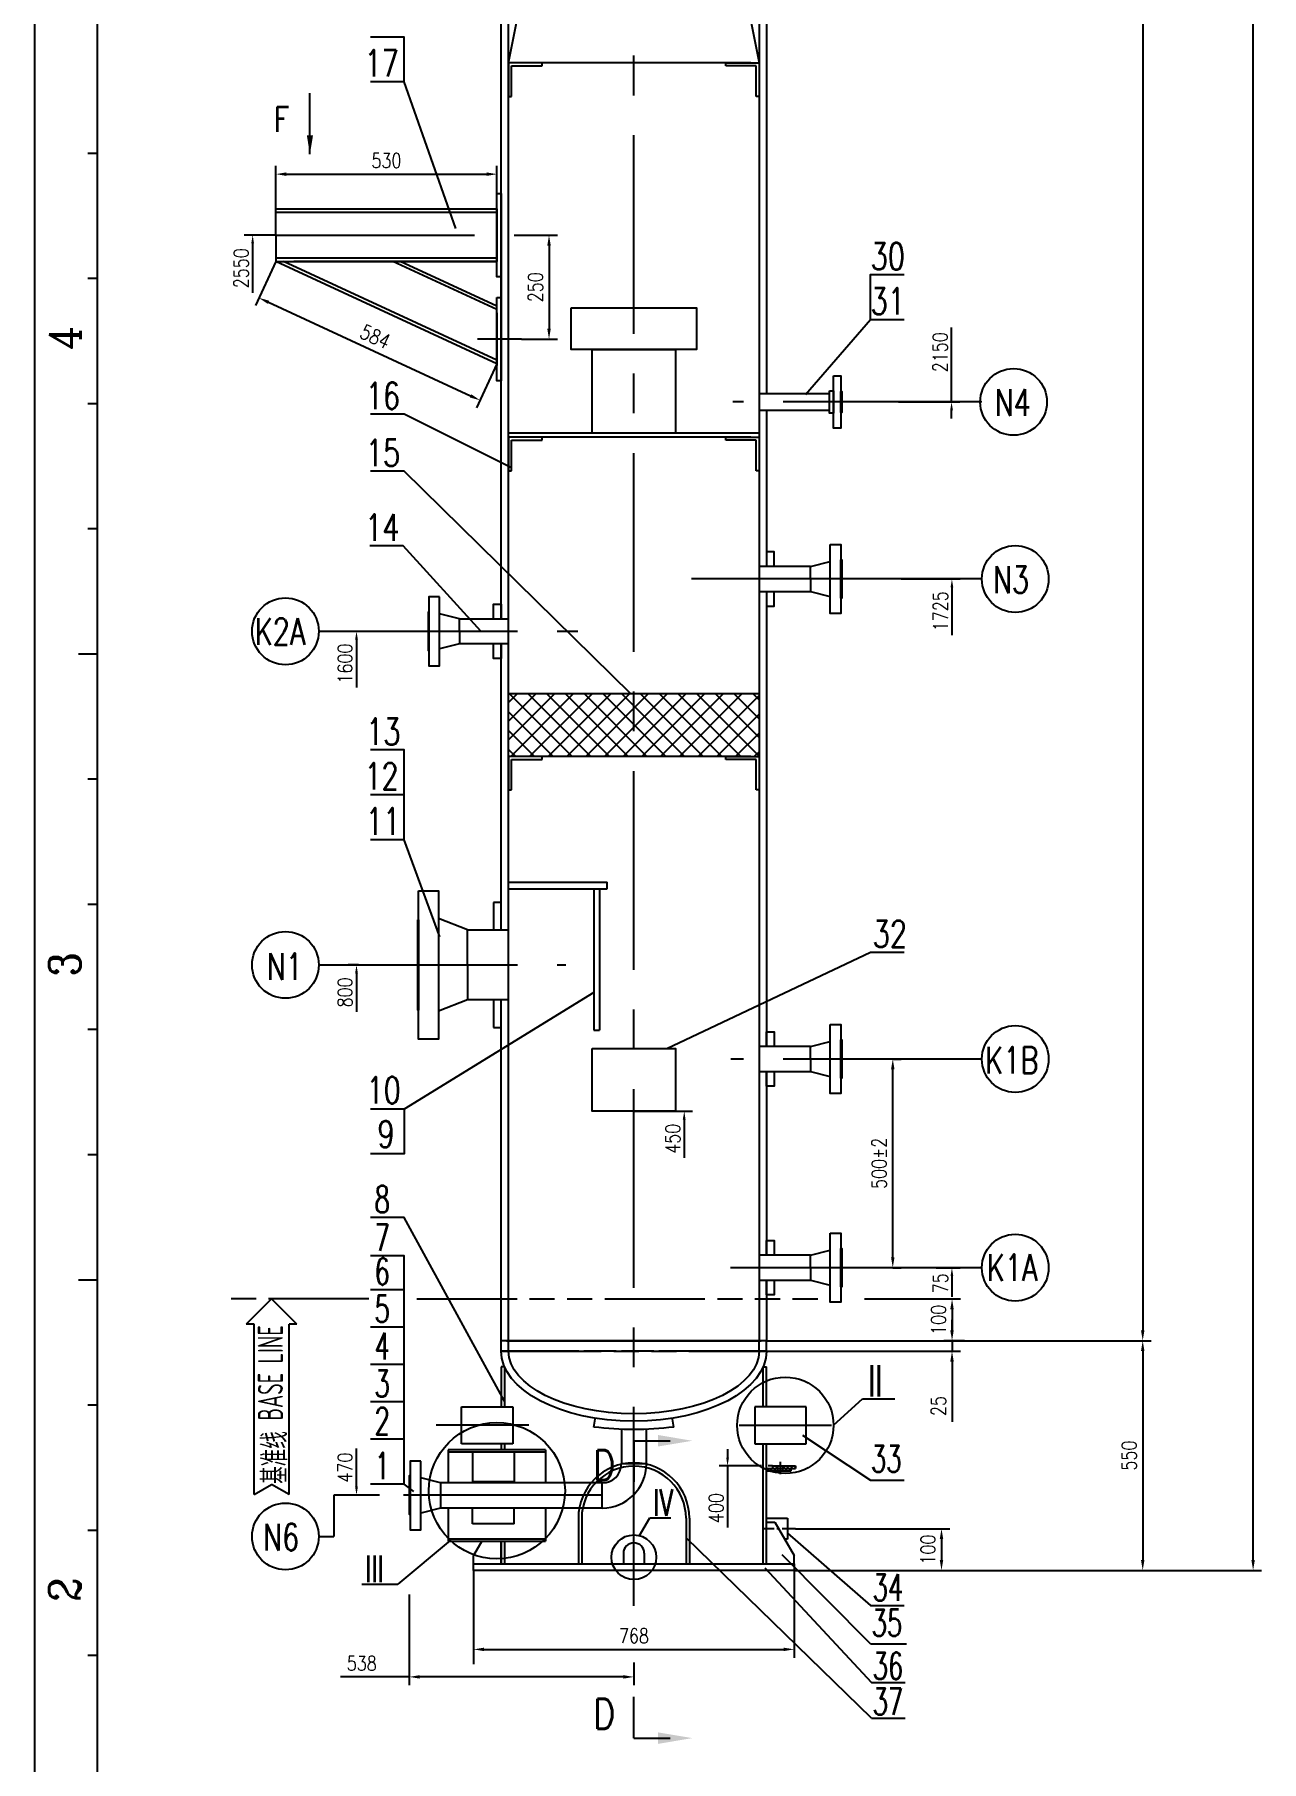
# Model space of a CAD drawing. Header units: millimetres. Extents: x 59416 to 141837, y 76647 to 89475.
# Drawn here: x 132927 to 135867, y 78868 to 83006 of the extents above; entities that cross this region are included whole.
import ezdxf

# ---------------------------------------------------------------- set-up
doc = ezdxf.new("R2010")
doc.units = ezdxf.units.MM
for name, pattern in [('ACAD_ISO09W100', [45, 24, -3, 6, -3, 6, -3]), ('CENTER', [50.8, 31.75, -6.35, 6.35, -6.35]), ('DASHED', [19.05, 12.7, -6.35])]:
    doc.linetypes.add(name, pattern=pattern)
for name, color, linetype in [('1轮廓实线层', 7, 'Continuous'), ('2细线层', 4, 'Continuous'), ('3中心线层', 1, 'CENTER'), ('5剖面线层', 2, 'Continuous'), ('6文字层', 3, 'Continuous'), ('7标注层', 4, 'Continuous'), ('DIM', 4, 'Continuous'), ('图框层', 7, 'Continuous'), ('虚线', 4, 'DASHED')]:
    doc.layers.add(name, color=color, linetype=linetype)
doc.styles.add('111', font='isocp.shx', dxfattribs={"width": 0.6647, "bigfont": 'hzfs.shx'})
doc.styles.add('PC_TEXTSTYLE', font='romans.shx', dxfattribs={"width": 0.75, "bigfont": 'hztxt.shx'})
doc.styles.add('ROMANC', font='romanc', dxfattribs={"width": 0.7, "height": 6})
doc.styles.add('TH_GBDIM', font='romans.shx', dxfattribs={"width": 0.8, "bigfont": 'gbcbig.shx'})
doc.styles.add('VCADHZ', font='vcadtxt3.shx', dxfattribs={"width": 0.75, "bigfont": 'vcadhz.shx'})
doc.dimstyles.new('single', dxfattribs={"dimscale": 15, "dimtxt": 3, "dimasz": 3, "dimexe": 2, "dimexo": 1, "dimgap": 1, "dimtad": 1, "dimdec": 0, "dimdsep": 46, "dimtxsty": 'VCADHZ', "dimcen": 0, "dimclrd": 256, "dimclre": 256, "dimclrt": 3, "dimadec": 0, "dimazin": 2, "dimtfac": 1, "dimtdec": 0, "dimtmove": 0, "dimatfit": 3, "dimfxl": 1, "dimtolj": 1, "dimtzin": 0, "dimlwd": -1, "dimlwe": -1, "dimarcsym": 1})
doc.dimstyles.new('TH_GBDIM', dxfattribs={"dimscale": 10, "dimtxt": 3.5, "dimasz": 2.5, "dimexe": 2, "dimexo": 0, "dimgap": 1.5, "dimtad": 1, "dimdec": 0, "dimzin": 0, "dimdsep": 46, "dimtxsty": 'TH_GBDIM', "dimcen": 2.5, "dimclrd": 130, "dimclre": 130, "dimclrt": 3, "dimadec": 0, "dimazin": 0, "dimtfac": 0.714286, "dimtdec": 0, "dimtmove": 0, "dimatfit": 3, "dimfxl": 1, "dimtzin": 0, "dimlwd": -1, "dimlwe": -1, "dimarcsym": 0})
doc.dimstyles.new('TH_GBDIM1', dxfattribs={"dimscale": 10, "dimtxt": 3.5, "dimasz": 2, "dimexe": 2, "dimexo": 0, "dimgap": 1, "dimtad": 1, "dimjust": 2, "dimdec": 0, "dimzin": 0, "dimdsep": 46, "dimtxsty": 'TH_GBDIM', "dimcen": 2.5, "dimse1": 1, "dimsd1": 1, "dimclrd": 130, "dimclre": 130, "dimclrt": 3, "dimadec": 0, "dimazin": 0, "dimtfac": 0.714286, "dimtdec": 0, "dimtmove": 0, "dimatfit": 3, "dimfxl": 1, "dimtzin": 0, "dimlwd": -1, "dimlwe": -1, "dimarcsym": 0})

# ---------------------------------------------------------------- blocks, each defined once
blk = doc.blocks.new('PC_PAPER_BLOCK')
at = {"layer": '2细线层'}
for p, q in [((816, 584), (-25, 584)), ((200, 574), (200, 577)), ((300, 574), (300, 577)), ((140, 574), (140, 575.5)), ((160, 574), (160, 575.5)), ((180, 574), (180, 575.5)), ((220, 574), (220, 575.5)), ((240, 574), (240, 575.5)), ((260, 574), (260, 575.5)), ((280, 574), (280, 575.5)), ((320, 574), (320, 575.5)), ((340, 574), (340, 575.5)), ((360, 574), (360, 575.5)), ((380, 574), (380, 575.5))]:
    blk.add_line(p, q, dxfattribs=at)
at = {"layer": '图框层'}
blk.add_line((806, 574), (0, 574), dxfattribs=at)
at = {"layer": '2细线层', "style": 'ROMANC', "width": 0.9}
for s, p in [('2', (148.59, 576.67)), ('3', (248.5, 576.67)), ('4', (348.58, 576.67))]:
    blk.add_text(s, height=5, dxfattribs=at).set_placement(p)
blk = doc.blocks.new('*D455')
at = {"color": 130, "transparency": 16777216}
for p, q in [((133979.1, 79325.8), (133979.1, 79116.6)), ((134747.1, 79325.8), (134747.1, 79116.6)), ((134004.1, 79136.6), (134722.1, 79136.6))]:
    blk.add_line(p, q, dxfattribs=at)
for points in [[(134004.1, 79140.7), (134004.1, 79132.4), (133979.1, 79136.6)], [(134722.1, 79140.7), (134722.1, 79132.4), (134747.1, 79136.6)]]:
    blk.add_solid(points, dxfattribs=at)
at = {"layer": 'Defpoints', "color": 0, "transparency": 16777216}
for p in [(133979.1, 79325.8), (134747.1, 79325.8), (134747.1, 79136.6)]:
    blk.add_point(p, dxfattribs=at)
at = {"color": 3, "transparency": 16777216, "insert": (134363.1, 79169.1), "char_height": 35, "attachment_point": 5, "style": 'TH_GBDIM'}
blk.add_mtext('768', dxfattribs=at)
blk = doc.blocks.new('*D499')
at = {"color": 130, "transparency": 16777216}
for p, q in [((134681.1, 87876.3), (135602.4, 87876.3)), ((135582.4, 87851.3), (135582.4, 79901.3)), ((135297.6, 79876.3), (135602.4, 79876.3))]:
    blk.add_line(p, q, dxfattribs=at)
for points in [[(135578.2, 87851.3), (135586.6, 87851.3), (135582.4, 87876.3)], [(135578.2, 79901.3), (135586.6, 79901.3), (135582.4, 79876.3)]]:
    blk.add_solid(points, dxfattribs=at)
at = {"layer": 'Defpoints', "color": 0, "transparency": 16777216}
for p in [(134681.1, 87876.3), (135297.6, 79876.3), (135582.4, 79876.3)]:
    blk.add_point(p, dxfattribs=at)
at = {"color": 3, "transparency": 16777216, "insert": (135540.7, 83876.3), "char_height": 35, "attachment_point": 5, "rotation": 90, "style": 'TH_GBDIM'}
blk.add_mtext('(S/S)8000', dxfattribs=at)
blk = doc.blocks.new('*D456')
at = {"color": 130, "transparency": 16777216}
for p, q in [((134681.1, 79876.3), (135602.4, 79876.3)), ((135582.4, 79851.3), (135582.4, 79350.8)), ((134747.1, 79325.8), (135602.4, 79325.8))]:
    blk.add_line(p, q, dxfattribs=at)
for points in [[(135578.2, 79851.3), (135586.6, 79851.3), (135582.4, 79876.3)], [(135578.2, 79350.8), (135586.6, 79350.8), (135582.4, 79325.8)]]:
    blk.add_solid(points, dxfattribs=at)
at = {"layer": 'Defpoints', "color": 0, "transparency": 16777216}
for p in [(134681.1, 79876.3), (134747.1, 79325.8), (135582.4, 79325.8)]:
    blk.add_point(p, dxfattribs=at)
at = {"color": 3, "transparency": 16777216, "insert": (135549.9, 79601.1), "char_height": 35, "attachment_point": 5, "rotation": 90, "style": 'TH_GBDIM'}
blk.add_mtext('550', dxfattribs=at)
blk = doc.blocks.new('*D457')
at = {"color": 130, "transparency": 16777216}
for p, q in [((133698.5, 79526.3), (133698.5, 79618.3)), ((133753.4, 79506.3), (133678.5, 79506.3))]:
    blk.add_line(p, q, dxfattribs=at)
blk.add_solid([(133695.2, 79526.3), (133701.8, 79526.3), (133698.5, 79506.3)], dxfattribs=at)
at = {"layer": 'Defpoints', "color": 0, "transparency": 16777216}
for p in [(133951.2, 79976.3), (133698.5, 79506.3), (133753.4, 79506.3)]:
    blk.add_point(p, dxfattribs=at)
at = {"color": 3, "transparency": 16777216, "insert": (133671, 79572.3), "char_height": 35, "attachment_point": 5, "rotation": 90, "style": 'TH_GBDIM'}
blk.add_mtext('470', dxfattribs=at)
blk = doc.blocks.new('*D458')
at = {"color": 130, "transparency": 16777216}
for p, q in [((135125.5, 79901.3), (135125.5, 79926.3)), ((135155.5, 79876.3), (135105.5, 79876.3)), ((135125.5, 79876.3), (135125.5, 79851.3)), ((134683.1, 79851.3), (135145.5, 79851.3)), ((135125.5, 79826.3), (135125.5, 79682.1))]:
    blk.add_line(p, q, dxfattribs=at)
for points in [[(135121.3, 79901.3), (135129.6, 79901.3), (135125.5, 79876.3)], [(135121.3, 79826.3), (135129.6, 79826.3), (135125.5, 79851.3)]]:
    blk.add_solid(points, dxfattribs=at)
at = {"layer": 'Defpoints', "color": 0, "transparency": 16777216}
for p in [(135125.5, 79876.3), (135155.5, 79876.3), (134683.1, 79851.3)]:
    blk.add_point(p, dxfattribs=at)
at = {"color": 3, "transparency": 16777216, "insert": (135093, 79719.8), "char_height": 35, "attachment_point": 5, "rotation": 90, "style": 'TH_GBDIM'}
blk.add_mtext('25', dxfattribs=at)
blk = doc.blocks.new('*D460')
at = {"color": 130, "transparency": 16777216}
for p, q in [((135162, 88170.8), (135866.9, 88170.8)), ((135846.9, 79350.8), (135846.9, 88145.8)), ((134747.1, 79325.8), (135866.9, 79325.8))]:
    blk.add_line(p, q, dxfattribs=at)
for points in [[(135842.7, 88145.8), (135851.1, 88145.8), (135846.9, 88170.8)], [(135842.7, 79350.8), (135851.1, 79350.8), (135846.9, 79325.8)]]:
    blk.add_solid(points, dxfattribs=at)
at = {"layer": 'Defpoints', "color": 0, "transparency": 16777216}
for p in [(135162, 88170.8), (135846.9, 88170.8), (134747.1, 79325.8)]:
    blk.add_point(p, dxfattribs=at)
at = {"color": 3, "transparency": 16777216, "insert": (135814.4, 83748.3), "char_height": 35, "attachment_point": 5, "rotation": 90, "style": 'TH_GBDIM'}
blk.add_mtext('8845', dxfattribs=at)
blk = doc.blocks.new('*D500')
at = {"color": 130, "transparency": 16777216}
for p, q in [((133703.2, 80776.8), (133678.5, 80776.8)), ((133698.5, 80756.8), (133698.5, 80664.8))]:
    blk.add_line(p, q, dxfattribs=at)
blk.add_solid([(133695.2, 80756.8), (133701.8, 80756.8), (133698.5, 80776.8)], dxfattribs=at)
at = {"layer": 'Defpoints', "color": 0, "transparency": 16777216}
for p in [(133698.5, 80776.8), (133703.2, 80776.8), (133843.3, 79976.3)]:
    blk.add_point(p, dxfattribs=at)
at = {"color": 3, "transparency": 16777216, "insert": (133671, 80710.8), "char_height": 35, "attachment_point": 5, "rotation": 90, "style": 'TH_GBDIM'}
blk.add_mtext('800', dxfattribs=at)
blk = doc.blocks.new('*D461')
at = {"color": 130, "transparency": 16777216}
for p, q in [((135003.5, 81701.7), (135145.2, 81701.7)), ((135125.2, 81681.7), (135125.2, 81567))]:
    blk.add_line(p, q, dxfattribs=at)
blk.add_solid([(135121.9, 81681.7), (135128.5, 81681.7), (135125.2, 81701.7)], dxfattribs=at)
at = {"layer": 'Defpoints', "color": 0, "transparency": 16777216}
for p in [(135003.5, 81701.7), (135125.2, 81701.7), (134731.6, 79976.3)]:
    blk.add_point(p, dxfattribs=at)
at = {"color": 3, "transparency": 16777216, "insert": (135097.7, 81624.3), "char_height": 35, "attachment_point": 5, "rotation": 90, "style": 'TH_GBDIM'}
blk.add_mtext('1725', dxfattribs=at)
blk = doc.blocks.new('*D462')
at = {"color": 130, "transparency": 16777216}
for p, q in [((135124.3, 82126), (135124.3, 82304.3)), ((134996.9, 82126), (135144.3, 82126)), ((135124.3, 82086), (135124.3, 82106))]:
    blk.add_line(p, q, dxfattribs=at)
blk.add_solid([(135121, 82106), (135127.7, 82106), (135124.3, 82126)], dxfattribs=at)
at = {"layer": 'Defpoints', "color": 0, "transparency": 16777216}
for p in [(134996.9, 82126), (135124.3, 82126), (134915.5, 79976.3)]:
    blk.add_point(p, dxfattribs=at)
at = {"color": 3, "transparency": 16777216, "insert": (135096.8, 82245), "char_height": 35, "attachment_point": 5, "rotation": 90, "style": 'TH_GBDIM'}
blk.add_mtext('2150', dxfattribs=at)
blk = doc.blocks.new('*D463')
at = {"color": 130, "transparency": 16777216}
for p, q in [((135004, 86976.2), (135145.2, 86976.2)), ((135125.2, 86956.2), (135125.2, 86837.5))]:
    blk.add_line(p, q, dxfattribs=at)
blk.add_solid([(135121.9, 86956.2), (135128.5, 86956.2), (135125.2, 86976.2)], dxfattribs=at)
at = {"layer": 'Defpoints', "color": 0, "transparency": 16777216}
for p in [(135004, 86976.2), (135125.2, 86976.2), (134915.5, 79976.3)]:
    blk.add_point(p, dxfattribs=at)
at = {"color": 3, "transparency": 16777216, "insert": (135097.7, 86896.9), "char_height": 35, "attachment_point": 5, "rotation": 90, "style": 'TH_GBDIM'}
blk.add_mtext('7000', dxfattribs=at)
blk = doc.blocks.new('*D464')
at = {"color": 130, "transparency": 16777216}
for p, q in [((133825.1, 79267.9), (133825.1, 79050.6)), ((134363.1, 79105.4), (134363.1, 79050.6)), ((133825.1, 79070.6), (133660.1, 79070.6)), ((134338.1, 79070.6), (133850.1, 79070.6))]:
    blk.add_line(p, q, dxfattribs=at)
for points in [[(133850.1, 79074.8), (133850.1, 79066.5), (133825.1, 79070.6)], [(134338.1, 79074.8), (134338.1, 79066.5), (134363.1, 79070.6)]]:
    blk.add_solid(points, dxfattribs=at)
at = {"layer": 'Defpoints', "color": 0, "transparency": 16777216}
for p in [(133825.1, 79267.9), (134363.1, 79105.4), (134363.1, 79070.6)]:
    blk.add_point(p, dxfattribs=at)
at = {"color": 3, "transparency": 16777216, "insert": (133711.1, 79103.1), "char_height": 35, "attachment_point": 5, "style": 'TH_GBDIM'}
blk.add_mtext('538', dxfattribs=at)
blk = doc.blocks.new('*D502')
at = {"color": 130, "transparency": 16777216}
for p, q in [((135087.3, 80051.3), (135145.2, 80051.3)), ((135125.2, 80031.3), (135125.2, 79981.1))]:
    blk.add_line(p, q, dxfattribs=at)
blk.add_solid([(135121.9, 80031.3), (135128.5, 80031.3), (135125.2, 80051.3)], dxfattribs=at)
at = {"layer": 'Defpoints', "color": 0, "transparency": 16777216}
for p in [(135087.3, 80051.3), (135125.2, 80051.3), (134323.8, 79976.3)]:
    blk.add_point(p, dxfattribs=at)
at = {"color": 3, "transparency": 16777216, "insert": (135097.7, 80013.8), "char_height": 35, "attachment_point": 5, "rotation": 90, "style": 'TH_GBDIM'}
blk.add_mtext('75', dxfattribs=at)
blk = doc.blocks.new('*D503')
at = {"color": 130, "transparency": 16777216}
for p, q in [((134983.5, 80551.3), (135003.5, 80551.3)), ((134983.5, 80076.3), (134983.5, 80526.3)), ((134983.5, 80051.3), (135003.5, 80051.3))]:
    blk.add_line(p, q, dxfattribs=at)
for points in [[(134979.3, 80526.3), (134987.7, 80526.3), (134983.5, 80551.3)], [(134979.3, 80076.3), (134987.7, 80076.3), (134983.5, 80051.3)]]:
    blk.add_solid(points, dxfattribs=at)
at = {"layer": 'Defpoints', "color": 0, "transparency": 16777216}
for p in [(134983.5, 80551.3), (134983.5, 80551.3), (134983.5, 80051.3)]:
    blk.add_point(p, dxfattribs=at)
at = {"color": 3, "transparency": 16777216, "insert": (134951, 80301.3), "char_height": 35, "attachment_point": 5, "rotation": 90, "style": 'TH_GBDIM'}
blk.add_mtext('500±2', dxfattribs=at)
blk = doc.blocks.new('*D504')
at = {"color": 130, "transparency": 16777216}
for p, q in [((133698.5, 81576.3), (133718.5, 81576.3)), ((133698.5, 81556.3), (133698.5, 81441.6))]:
    blk.add_line(p, q, dxfattribs=at)
blk.add_solid([(133695.2, 81556.3), (133701.8, 81556.3), (133698.5, 81576.3)], dxfattribs=at)
at = {"layer": 'Defpoints', "color": 0, "transparency": 16777216}
for p in [(133698.5, 81576.3), (133698.5, 81576.3), (133947.4, 79976.3)]:
    blk.add_point(p, dxfattribs=at)
at = {"color": 3, "transparency": 16777216, "insert": (133671, 81498.9), "char_height": 35, "attachment_point": 5, "rotation": 90, "style": 'TH_GBDIM'}
blk.add_mtext('1600', dxfattribs=at)
blk = doc.blocks.new('*D465')
at = {"color": 130, "transparency": 16777216}
for p, q in [((133698.5, 86076.3), (133718.5, 86076.3)), ((133698.5, 86056.3), (133698.5, 85938.9))]:
    blk.add_line(p, q, dxfattribs=at)
blk.add_solid([(133695.2, 86056.3), (133701.8, 86056.3), (133698.5, 86076.3)], dxfattribs=at)
at = {"layer": 'Defpoints', "color": 0, "transparency": 16777216}
for p in [(133698.5, 86076.3), (133698.5, 86076.3), (134112.9, 79976.3)]:
    blk.add_point(p, dxfattribs=at)
at = {"color": 3, "transparency": 16777216, "insert": (133671, 85997.6), "char_height": 35, "attachment_point": 5, "rotation": 90, "style": 'TH_GBDIM'}
blk.add_mtext('6100', dxfattribs=at)
blk = doc.blocks.new('*D515')
at = {"color": 130, "transparency": 16777216}
for p, q in [((134363.1, 80426.3), (134503.8, 80426.3)), ((134483.8, 80406.3), (134483.8, 80314.3))]:
    blk.add_line(p, q, dxfattribs=at)
blk.add_solid([(134480.4, 80406.3), (134487.1, 80406.3), (134483.8, 80426.3)], dxfattribs=at)
at = {"layer": 'Defpoints', "color": 0, "transparency": 16777216}
for p in [(134363.1, 80426.3), (134483.8, 80426.3), (134157.3, 79976.3)]:
    blk.add_point(p, dxfattribs=at)
at = {"color": 3, "transparency": 16777216, "insert": (134456.3, 80360.3), "char_height": 35, "attachment_point": 5, "rotation": 90, "style": 'TH_GBDIM'}
blk.add_mtext('450', dxfattribs=at)
blk = doc.blocks.new('*D485')
at = {"color": 130, "transparency": 16777216}
for p, q in [((134587.6, 79616.3), (134587.6, 79596.3)), ((134668.9, 79576.3), (134567.6, 79576.3)), ((134587.6, 79576.3), (134587.6, 79429))]:
    blk.add_line(p, q, dxfattribs=at)
blk.add_solid([(134584.3, 79596.3), (134591, 79596.3), (134587.6, 79576.3)], dxfattribs=at)
at = {"layer": 'Defpoints', "color": 0, "transparency": 16777216}
for p in [(134740, 79976.3), (134587.6, 79576.3), (134668.9, 79576.3)]:
    blk.add_point(p, dxfattribs=at)
at = {"color": 3, "transparency": 16777216, "insert": (134560.1, 79475), "char_height": 35, "attachment_point": 5, "rotation": 90, "style": 'TH_GBDIM'}
blk.add_mtext('400', dxfattribs=at)
blk = doc.blocks.new('*D542')
at = {"color": 130, "transparency": 16777216}
for p, q in [((133505.1, 82525.8), (133429.7, 82525.8)), ((133449.7, 82505.8), (133449.7, 82387.2))]:
    blk.add_line(p, q, dxfattribs=at)
blk.add_solid([(133446.3, 82505.8), (133453, 82505.8), (133449.7, 82525.8)], dxfattribs=at)
at = {"layer": 'Defpoints', "color": 0, "transparency": 16777216}
for p in [(133449.7, 82525.8), (133505.1, 82525.8), (133951.2, 79976.3)]:
    blk.add_point(p, dxfattribs=at)
at = {"color": 3, "transparency": 16777216, "insert": (133422.2, 82446.5), "char_height": 35, "attachment_point": 5, "rotation": 90, "style": 'TH_GBDIM'}
blk.add_mtext('2550', dxfattribs=at)
blk = doc.blocks.new('*D543')
at = {"color": 130, "transparency": 16777216}
for p, q in [((134113.9, 82525.8), (134179.8, 82525.8)), ((134159.8, 82500.8), (134159.8, 82301.2)), ((134093.6, 82276.2), (134179.8, 82276.2))]:
    blk.add_line(p, q, dxfattribs=at)
for points in [[(134155.7, 82500.8), (134164, 82500.8), (134159.8, 82525.8)], [(134155.7, 82301.2), (134164, 82301.2), (134159.8, 82276.2)]]:
    blk.add_solid(points, dxfattribs=at)
at = {"layer": 'Defpoints', "color": 0, "transparency": 16777216}
for p in [(134113.9, 82525.8), (134093.6, 82276.2), (134159.8, 82276.2)]:
    blk.add_point(p, dxfattribs=at)
at = {"color": 3, "transparency": 16777216, "insert": (134127.3, 82401), "char_height": 35, "attachment_point": 5, "rotation": 90, "style": 'TH_GBDIM'}
blk.add_mtext('250', dxfattribs=at)
blk = doc.blocks.new('*D544')
at = {"color": 130, "transparency": 16777216}
for p, q in [((133505.1, 82525.8), (133505.1, 82691.9)), ((134035.1, 82525.8), (134035.1, 82691.9)), ((133530.1, 82671.9), (134010.1, 82671.9))]:
    blk.add_line(p, q, dxfattribs=at)
for points in [[(133530.1, 82676.1), (133530.1, 82667.7), (133505.1, 82671.9)], [(134010.1, 82676.1), (134010.1, 82667.7), (134035.1, 82671.9)]]:
    blk.add_solid(points, dxfattribs=at)
at = {"layer": 'Defpoints', "color": 0, "transparency": 16777216}
for p in [(134035.1, 82671.9), (133505.1, 82525.8), (134035.1, 82525.8)]:
    blk.add_point(p, dxfattribs=at)
at = {"color": 3, "transparency": 16777216, "insert": (133770.1, 82704.4), "char_height": 35, "attachment_point": 5, "style": 'TH_GBDIM'}
blk.add_mtext('530', dxfattribs=at)
blk = doc.blocks.new('*D545')
at = {"color": 130, "transparency": 16777216}
for p, q in [((133505.1, 82462.8), (133456.2, 82357.2)), ((133487.3, 82364.9), (133971.9, 82140.5)), ((134035.1, 82217.5), (133986.2, 82111.9))]:
    blk.add_line(p, q, dxfattribs=at)
for points in [[(133489.1, 82368.7), (133485.6, 82361.1), (133464.6, 82375.4)], [(133973.7, 82144.3), (133970.2, 82136.7), (133994.6, 82130)]]:
    blk.add_solid(points, dxfattribs=at)
at = {"layer": 'Defpoints', "color": 0, "transparency": 16777216}
for p in [(133505.1, 82462.8), (134035.1, 82217.5), (133994.6, 82130)]:
    blk.add_point(p, dxfattribs=at)
at = {"color": 3, "transparency": 16777216, "insert": (133743.3, 82282.2), "char_height": 35, "attachment_point": 5, "rotation": 335.1576, "style": 'TH_GBDIM'}
blk.add_mtext('584', dxfattribs=at)
blk = doc.blocks.new('*D549')
at = {"color": 130, "transparency": 16777216}
for p, q in [((134750.3, 79425.8), (135120.3, 79425.8)), ((135100.3, 79400.8), (135100.3, 79350.8)), ((134750.3, 79325.8), (135120.3, 79325.8))]:
    blk.add_line(p, q, dxfattribs=at)
for points in [[(135096.1, 79400.8), (135104.4, 79400.8), (135100.3, 79425.8)], [(135096.1, 79350.8), (135104.4, 79350.8), (135100.3, 79325.8)]]:
    blk.add_solid(points, dxfattribs=at)
at = {"layer": 'Defpoints', "color": 0, "transparency": 16777216}
for p in [(134750.3, 79425.8), (134750.3, 79325.8), (135100.3, 79325.8)]:
    blk.add_point(p, dxfattribs=at)
at = {"color": 3, "transparency": 16777216, "insert": (135067.8, 79375.8), "char_height": 35, "attachment_point": 5, "rotation": 90, "style": 'TH_GBDIM'}
blk.add_mtext('100', dxfattribs=at)
blk = doc.blocks.new('*D498')
at = {"color": 130, "transparency": 16777216}
for p, q in [((134915.5, 79976.3), (135145.5, 79976.3)), ((135125.5, 79951.3), (135125.5, 79901.3)), ((134731.6, 79876.3), (135145.5, 79876.3))]:
    blk.add_line(p, q, dxfattribs=at)
for points in [[(135121.3, 79951.3), (135129.6, 79951.3), (135125.5, 79976.3)], [(135121.3, 79901.3), (135129.6, 79901.3), (135125.5, 79876.3)]]:
    blk.add_solid(points, dxfattribs=at)
at = {"layer": 'Defpoints', "color": 0, "transparency": 16777216}
for p in [(134915.5, 79976.3), (134731.6, 79876.3), (135125.5, 79876.3)]:
    blk.add_point(p, dxfattribs=at)
at = {"color": 3, "transparency": 16777216, "insert": (135093, 79926.3), "char_height": 35, "attachment_point": 5, "rotation": 90, "style": 'TH_GBDIM'}
blk.add_mtext('100', dxfattribs=at)

msp = doc.modelspace()

# ---------------------------------------------------------------- hatches: boundary and pattern name
h = msp.add_hatch()
h.set_pattern_fill('ANSI37', color=3, scale=10)
h.set_pattern_definition([(45, (74400.314, 68979.427), (-22.45064, 22.45064), []), (135, (74400.314, 68979.427), (-22.45064, -22.45064), [])])
h.paths.add_polyline_path([(134663.1, 81426.3), (134363.1, 81426.3), (134363.1, 81276.3), (134663.1, 81276.3)])
h.paths.add_polyline_path([(134363.1, 81426.3), (134063.1, 81426.3), (134063.1, 81276.3), (134363.1, 81276.3)])
at = {"layer": '5剖面线层'}
h = msp.add_hatch(dxfattribs=at)
h.set_pattern_fill('ANSI31', color=256, scale=2, style=0)
h.set_pattern_definition([(135, (151367.213, 65064.9017), (4.490128, 4.490128), [])])
h.paths.add_polyline_path([(134740.1, 79570.3), (134740.1, 79564.3), (134720.1, 79564.3), (134720.1, 79570.3)])
h.paths.add_polyline_path([(134681.1, 79564.3), (134681.1, 79570.3), (134708.1, 79570.3), (134708.1, 79564.3)])
h = msp.add_hatch(dxfattribs=at)
h.set_pattern_fill('ANSI31', color=256, scale=2, angle=90, style=0)
h.set_pattern_definition([(45, (151367.213, 65064.9017), (4.490128, -4.490128), [])])
h.paths.add_polyline_path([(134720.1, 79576.3), (134720.1, 79570.3), (134750.2, 79570.3), (134750.2, 79576.3)])
h.paths.add_polyline_path([(134708.1, 79570.3), (134708.1, 79576.3), (134695.1, 79576.3), (134695.1, 79570.3)])

# ---------------------------------------------------------------- linework, layer by layer
for p, q in [((134063.1, 85970.3), (134663.1, 82938.3)), ((134063.1, 82938.3), (134663.1, 85970.3)), ((134143.1, 82938.3), (134063.1, 82938.3)), ((134063.1, 82938.3), (134063.1, 82858.3)), ((134643.5, 82938.3), (134082.7, 82938.3)), ((134643.5, 82938.3), (134082.7, 82938.3)), ((134143.1, 82931.3), (134143.1, 82938.3)), ((134583.1, 82938.3), (134663.1, 82938.3)), ((134583.1, 82931.3), (134583.1, 82938.3)), ((134663.1, 82938.3), (134663.1, 82858.3)), ((134070.1, 82858.3), (134070.1, 82931.3)), ((134070.1, 82931.3), (134143.1, 82931.3)), ((134656.1, 82931.3), (134583.1, 82931.3)), ((134656.1, 82858.3), (134656.1, 82931.3)), ((134063.1, 82858.3), (134070.1, 82858.3)), ((134663.1, 82858.3), (134656.1, 82858.3)), ((133505.1, 82525.8), (133505.1, 82588.8)), ((133505.1, 82588.8), (134035.1, 82588.8)), ((133505.1, 82580.4), (134035.1, 82580.4)), ((134035.1, 82588.8), (134035.1, 82462.8)), ((133505.1, 82525.8), (133505.1, 82462.8)), ((134045.1, 82525.8), (134045.1, 82275.8)), ((133505.1, 82471.2), (134035.1, 82471.2)), ((133505.1, 82462.8), (134035.1, 82462.8)), ((134035.1, 82217.5), (133505.1, 82462.8)), ((134035.1, 82225.9), (133523.3, 82462.8)), ((134035.1, 82462.8), (133548.5, 82462.8)), ((134035.1, 82347.2), (133785.3, 82462.8)), ((134035.1, 82355.6), (133803.4, 82462.8)), ((134035.1, 82339.2), (134035.1, 82213.2)), ((134861.1, 82151.4), (134859.1, 82151.4)), ((134832.1, 82145.5), (134663.1, 82145.5)), ((134663.1, 82106.5), (134832.1, 82106.5)), ((134663.1, 82051.3), (134063.1, 82051.3)), ((134143.1, 82041.3), (134063.1, 82041.3)), ((134063.1, 82041.3), (134063.1, 81961.3)), ((134070.1, 81961.3), (134070.1, 82034.3)), ((134070.1, 82034.3), (134143.1, 82034.3)), ((134643.5, 82041.3), (134082.7, 82041.3)), ((134143.1, 82034.3), (134143.1, 82041.3)), ((134583.1, 82041.3), (134663.1, 82041.3)), ((134583.1, 82034.3), (134583.1, 82041.3)), ((134656.1, 82034.3), (134583.1, 82034.3)), ((134656.1, 81961.3), (134656.1, 82034.3)), ((134663.1, 82041.3), (134663.1, 81961.3)), ((134063.1, 81961.3), (134070.1, 81961.3)), ((134663.1, 81961.3), (134656.1, 81961.3)), ((134786.1, 81731.7), (134833.7, 81743.7)), ((134786.1, 81731.7), (134663.1, 81731.7)), ((134786.1, 81701.7), (134786.1, 81731.7)), ((134786.1, 81701.7), (134786.1, 81671.7)), ((134663.1, 81671.7), (134786.1, 81671.7)), ((134786.1, 81671.7), (134833.7, 81659.7)), ((133945.1, 81606.3), (133897.5, 81618.3)), ((133945.1, 81576.3), (133945.1, 81606.3)), ((133945.1, 81606.3), (134063.1, 81606.3)), ((133945.1, 81576.3), (133945.1, 81546.3)), ((133945.1, 81546.3), (133897.5, 81534.3)), ((134063.1, 81546.3), (133945.1, 81546.3)), ((134663.1, 81426.3), (134063.1, 81426.3)), ((134143.1, 81276.3), (134063.1, 81276.3)), ((134063.1, 81276.3), (134063.1, 81196.3)), ((134070.1, 81196.3), (134070.1, 81269.3)), ((134070.1, 81269.3), (134143.1, 81269.3)), ((134643.5, 81276.3), (134082.7, 81276.3)), ((134143.1, 81269.3), (134143.1, 81276.3)), ((134583.1, 81276.3), (134663.1, 81276.3)), ((134583.1, 81269.3), (134583.1, 81276.3)), ((134656.1, 81269.3), (134583.1, 81269.3)), ((134656.1, 81196.3), (134656.1, 81269.3)), ((134663.1, 81276.3), (134663.1, 81196.3)), ((134063.1, 81196.3), (134070.1, 81196.3)), ((134663.1, 81196.3), (134656.1, 81196.3)), ((134063.1, 80975.1), (134299.4, 80975.1)), ((134063.1, 80958.8), (134299.4, 80958.8)), ((134266.8, 80958.8), (134266.8, 80620.5)), ((134280.8, 80958.8), (134280.8, 80620.5)), ((134299.4, 80958.8), (134299.4, 80975.1)), ((134045.1, 80926.8), (134027.1, 80926.8)), ((134027.1, 80926.8), (134027.1, 80860.8)), ((133964.1, 80860.8), (133894.8, 80887.8)), ((133964.1, 80776.8), (133964.1, 80860.8)), ((133964.1, 80860.8), (134063.1, 80860.8)), ((133964.1, 80776.8), (133964.1, 80692.8)), ((133964.1, 80692.8), (133894.8, 80665.8)), ((134063.1, 80692.8), (133964.1, 80692.8)), ((134027.1, 80692.8), (134027.1, 80626.8)), ((134027.1, 80626.8), (134045.1, 80626.8)), ((134266.8, 80620.5), (134280.8, 80620.5)), ((134786.1, 80581.3), (134663.1, 80581.3)), ((134786.1, 80581.3), (134833.7, 80593.3)), ((134786.1, 80551.3), (134786.1, 80581.3)), ((134786.1, 80551.3), (134786.1, 80521.3)), ((134663.1, 80521.3), (134786.1, 80521.3)), ((134786.1, 80521.3), (134833.7, 80509.3)), ((134786.1, 80081.3), (134663.1, 80081.3)), ((134786.1, 80081.3), (134833.7, 80093.3)), ((134786.1, 80051.3), (134786.1, 80081.3)), ((134786.1, 80051.3), (134786.1, 80021.3)), ((134663.1, 80021.3), (134786.1, 80021.3)), ((134786.1, 80021.3), (134833.7, 80009.3)), ((134063.1, 79876.3), (134045.1, 79876.3)), ((134045.1, 79851.3), (134045.1, 79876.3)), ((134058.1, 79876.3), (134668.1, 79876.3)), ((134668.1, 79876.3), (134058.1, 79876.3)), ((134063.1, 79851.3), (134063.1, 79876.3)), ((134663.1, 79851.3), (134663.1, 79876.3)), ((134681.1, 79851.3), (134681.1, 79876.3)), ((134063.1, 79851.3), (134055.1, 79851.3)), ((134045.1, 79813.5), (134045.1, 79718)), ((134053.1, 79813.5), (134045.1, 79813.5)), ((134053.1, 79813.5), (134053.1, 79718)), ((134673.1, 79718), (134673.1, 79813.5)), ((134673.1, 79813.5), (134681.1, 79813.5)), ((134681.1, 79718), (134681.1, 79813.5)), ((133950.1, 79629), (133950.1, 79718)), ((133950.1, 79718), (134073.1, 79718)), ((134073.1, 79718), (134073.1, 79629)), ((134776.1, 79718), (134653.1, 79718)), ((134653.1, 79718), (134653.1, 79629)), ((134776.1, 79629), (134776.1, 79718)), ((134267.5, 79669.4), (134270.6, 79688.5)), ((134458.6, 79669.4), (134455.5, 79688.5)), ((134073.1, 79629), (133950.1, 79629)), ((134045.1, 79629), (134045.1, 79614.8)), ((134053.1, 79629), (134053.1, 79614.8)), ((134333.1, 79663.8), (134333.1, 79581.3)), ((134363.1, 79636.6), (134363.1, 79537.9)), ((134393.1, 79588.7), (134393.1, 79663.8)), ((134653.1, 79629), (134776.1, 79629)), ((134673.1, 79341.8), (134673.1, 79629)), ((134681.1, 79341.8), (134681.1, 79629)), ((133968.1, 79614.8), (133918.1, 79614.8)), ((133918.1, 79614.8), (133918.1, 79535.3)), ((134393.1, 79581.3), (134393.1, 79588.7)), ((133900.1, 79535.3), (133852.5, 79547.3)), ((134393.1, 79581.3), (134333.1, 79581.3)), ((134695.1, 79576.3), (134695.1, 79570.3)), ((134740.1, 79564.3), (134740.1, 79570.3)), ((134750.2, 79576.3), (134750.2, 79570.3)), ((133644.5, 79506.3), (133644.5, 79407.3)), ((134287.1, 79535.3), (133900.1, 79535.3)), ((133900.1, 79535.3), (133900.1, 79475.3)), ((134287.1, 79475.3), (134287.1, 79535.3)), ((133900.1, 79475.3), (133852.5, 79463.3)), ((134287.1, 79475.3), (133900.1, 79475.3)), ((133918.1, 79475.3), (133918.1, 79395.8)), ((134230.1, 79450.8), (134230.1, 79341.8)), ((134238.1, 79450.8), (134238.1, 79341.8)), ((134488.1, 79450.8), (134488.1, 79341.8)), ((134496.1, 79450.8), (134496.1, 79341.8)), ((134681.1, 79450.8), (134731.1, 79450.8)), ((134681.1, 79441.8), (134701.1, 79441.8)), ((134701.1, 79441.8), (134747.1, 79361.8)), ((134731.1, 79450.8), (134731.1, 79400.8)), ((133608.2, 79407.3), (133644.5, 79407.3)), ((133998.6, 79395.8), (133979.1, 79361.8)), ((134045.1, 79395.8), (134045.1, 79341.8)), ((134045.1, 79341.8), (134045.1, 79395.8)), ((134053.1, 79395.8), (134053.1, 79341.8)), ((134731.1, 79400.8), (134724.7, 79400.8)), ((133979.1, 79341.8), (133979.1, 79361.8)), ((134045.1, 79341.8), (134681.1, 79341.8)), ((134338.1, 79366.8), (134338.1, 79341.8)), ((134388.1, 79366.8), (134388.1, 79341.8)), ((134747.1, 79341.8), (134747.1, 79361.8)), ((134363.1, 78923.9), (134363.1, 79022.5))]:
    msp.add_line(p, q)
at = {"color": 1, "linetype": 'CENTER'}
msp.add_line((134750.3, 79425.8), (134673.1, 79425.8), dxfattribs=at)
for points in [[(134063.1, 87876.3), (134663.1, 87876.3), (134663.1, 79876.3), (134063.1, 79876.3)], [(134035.1, 82625.8), (134045.1, 82625.8), (134045.1, 82425.8), (134035.1, 82425.8)], [(134035.1, 82376.2), (134045.1, 82376.2), (134045.1, 82176.2), (134035.1, 82176.2)], [(134213.1, 82351.3), (134513.1, 82351.3), (134513.1, 82251.3), (134213.1, 82251.3)], [(134263.1, 82251.3), (134463.1, 82251.3), (134463.1, 82051.3), (134263.1, 82051.3)], [(134832.1, 82153), (134841.6, 82153), (134841.6, 82099), (134832.1, 82099)], [(134841.6, 82188.5), (134859.1, 82188.5), (134859.1, 82063.5), (134841.6, 82063.5)], [(134859.1, 82151.4), (134861.1, 82151.4), (134861.1, 82100.6), (134859.1, 82100.6)], [(134833.7, 81784.2), (134859.1, 81784.2), (134859.1, 81619.2), (134833.7, 81619.2)], [(134859.1, 81747.7), (134861.1, 81747.7), (134861.1, 81655.7), (134859.1, 81655.7)], [(133897.5, 81658.8), (133872.1, 81658.8), (133872.1, 81493.8), (133897.5, 81493.8)], [(133872.1, 81622.3), (133870.1, 81622.3), (133870.1, 81530.3), (133872.1, 81530.3)], [(133847.1, 80954.3), (133894.8, 80954.3), (133894.8, 80599.3), (133847.1, 80599.3)], [(133845.1, 80884.8), (133847.1, 80884.8), (133847.1, 80668.8), (133845.1, 80668.8)], [(134833.7, 80633.8), (134859.1, 80633.8), (134859.1, 80468.8), (134833.7, 80468.8)], [(134859.1, 80597.3), (134861.1, 80597.3), (134861.1, 80505.3), (134859.1, 80505.3)], [(134263.1, 80576.3), (134463.1, 80576.3), (134463.1, 80426.3), (134263.1, 80426.3)], [(134833.7, 80133.8), (134859.1, 80133.8), (134859.1, 79968.8), (134833.7, 79968.8)], [(134859.1, 80097.3), (134861.1, 80097.3), (134861.1, 80005.3), (134859.1, 80005.3)], [(133852.5, 79587.8), (133827.1, 79587.8), (133827.1, 79422.8), (133852.5, 79422.8)], [(133827.1, 79460.3), (133827.1, 79552.3), (133825.1, 79552.3), (133825.1, 79460.3)], [(133979.1, 79341.8), (134747.1, 79341.8), (134747.1, 79325.8), (133979.1, 79325.8)]]:
    msp.add_lwpolyline(points, close=True)
for points in [[(134681.1, 86956.7), (134681.1, 82145.5)], [(134045.1, 81606.3), (134045.1, 86046.3)], [(134681.1, 82106.5), (134681.1, 81731.7)], [(134699.1, 81731.7), (134699.1, 81766.7), (134681.1, 81766.7), (134681.1, 81731.7)], [(134681.1, 81671.7), (134681.1, 80581.3)], [(134681.1, 81671.7), (134681.1, 81636.7), (134699.1, 81636.7), (134699.1, 81671.7)], [(134027.1, 81606.3), (134027.1, 81641.3), (134045.1, 81641.3), (134045.1, 81606.3)], [(134045.1, 81546.3), (134045.1, 81511.3), (134027.1, 81511.3), (134027.1, 81546.3)], [(134045.1, 80860.8), (134045.1, 81546.3)], [(134681.1, 80021.3), (134681.1, 79876.3), (134045.1, 79876.3), (134045.1, 80692.8)], [(134681.1, 80581.3), (134681.1, 80616.3), (134699.1, 80616.3), (134699.1, 80581.3)], [(134699.1, 80521.3), (134699.1, 80486.3), (134681.1, 80486.3), (134681.1, 80521.3)], [(134681.1, 80521.3), (134681.1, 80081.3)], [(134681.1, 80081.3), (134681.1, 80116.3), (134699.1, 80116.3), (134699.1, 80081.3)], [(134699.1, 80021.3), (134699.1, 79986.3), (134681.1, 79986.3), (134681.1, 80021.3)]]:
    msp.add_lwpolyline(points)
for centre, radius, start, end in [((134363.1, 79450.8), 133, 90, 180), ((134363.1, 79450.8), 133, 0, 90), ((134363.1, 79450.8), 125, 90, 180), ((134287.1, 79581.3), 46, 270, 0), ((134287.1, 79581.3), 106, 270, 0), ((134363.1, 79450.8), 125, 0, 90), ((134363.1, 79366.8), 25, 360, 180)]:
    msp.add_arc(centre, radius, start, end)
at = {"extrusion": (0, 0, -1)}
for centre, major_axis, ratio, start_param, end_param in [((134363.1, 79851.3), (-318, 0), 0.528302, 3.141593, 6.283185), ((134363.1, 79851.3), (-300, 0), 0.5, 3.141593, 6.283185), ((134363, 79851.2), (-376, 0), 0.5, 4.455447, 4.969331)]:
    msp.add_ellipse(centre, major_axis=major_axis, ratio=ratio, start_param=start_param, end_param=end_param, dxfattribs=at)
at = {"layer": '1轮廓实线层'}
for p, q in [((134151.1, 79608.8), (133918.1, 79608.8)), ((134151.1, 79614.8), (133968.1, 79614.8)), ((133976.1, 79608.8), (133976.1, 79538.3)), ((134076.1, 79608.8), (134076.1, 79538.3)), ((134101.1, 79614.8), (134099.1, 79614.8)), ((134151.1, 79614.8), (134151.1, 79535.3)), ((134681.1, 79570.3), (134750.2, 79570.3)), ((134681.1, 79564.3), (134740.1, 79564.3)), ((134695.1, 79576.3), (134750.2, 79576.3)), ((134708.1, 79564.3), (134708.1, 79576.3)), ((134720.1, 79564.3), (134720.1, 79576.3)), ((134076.1, 79538.3), (133976.1, 79538.3)), ((133976.1, 79437.4), (133976.1, 79475.3)), ((134076.1, 79437.4), (134076.1, 79475.3)), ((134151.1, 79475.3), (134151.1, 79395.8)), ((134076.1, 79437.4), (133976.1, 79437.4)), ((133918.1, 79401.8), (134151.1, 79401.8)), ((133918.1, 79395.8), (134151.1, 79395.8))]:
    msp.add_line(p, q, dxfattribs=at)
at = {"layer": '2细线层'}
for p, q in [((134841.5, 79673.5), (134911.2, 79736.7)), ((134911.2, 79736.7), (134988.3, 79736.7)), ((134695.1, 79576.3), (134684.9, 79576.3)), ((133923.2, 79397.7), (133797.8, 79292.5)), ((134731.1, 79415), (134930, 79241.4)), ((134930, 79149.7), (134718.6, 79363.1)), ((133711.5, 79292.5), (133797.8, 79292.5)), ((134930, 79241.4), (135010.7, 79241.4)), ((133979.1, 79200.8), (133979.1, 79100.8)), ((134930, 79149.7), (135016.3, 79149.7))]:
    msp.add_line(p, q, dxfattribs=at)
msp.add_lwpolyline([(134932.7, 78971.5), (135013.4, 78971.5)], dxfattribs=at)
for centre, radius in [((134726, 79673.5), 115.5), ((134034.9, 79516.8), 163.2)]:
    msp.add_circle(centre, radius, dxfattribs=at)
at = {"layer": '3中心线层', "linetype": 'CENTER', "ltscale": 15}
for p, q in [((134363.1, 79241.2), (134363.1, 88414.5)), ((133505.1, 82525.8), (134113.9, 82525.8)), ((134093.6, 82276.2), (133988.6, 82276.2)), ((135197, 82126), (134600.2, 82126)), ((133608.2, 81576.3), (134229.1, 81576.3)), ((133608.2, 80776.8), (134200.1, 80776.8)), ((135197, 80551.3), (134595.2, 80551.3)), ((134111.1, 79673.5), (133889.4, 79673.5)), ((134045.1, 79673.5), (133950.1, 79673.5)), ((134615.1, 79673.5), (134836.9, 79673.5)), ((134681.1, 79673.5), (134776.1, 79673.5)), ((134287.1, 79506.3), (133644.5, 79506.3))]:
    msp.add_line(p, q, dxfattribs=at)
at = {"layer": '3中心线层', "ltscale": 40}
for p, q in [((135197, 81701.7), (134501.1, 81701.7)), ((135197, 80051.3), (134594.9, 80051.3))]:
    msp.add_line(p, q, dxfattribs=at)
at = {"layer": '3中心线层', "color": 1, "ltscale": 20}
msp.add_line((134714.1, 79556.1), (134714.1, 79585.7), dxfattribs=at)
at = {"layer": '7标注层', "linetype": 'Continuous'}
for p, q in [((133495.1, 79976.3), (133434.3, 79915.6)), ((133555.8, 79915.6), (133495.1, 79976.3)), ((133453, 79915.6), (133434.3, 79915.6)), ((133453, 79507.4), (133453, 79915.6)), ((133537.1, 79507.4), (133537.1, 79915.6)), ((133555.8, 79915.6), (133537.1, 79915.6)), ((133453, 79507.4), (133495.1, 79531.7)), ((133537.1, 79507.4), (133495.1, 79531.7))]:
    msp.add_line(p, q, dxfattribs=at)
at = {"layer": '7标注层'}
for p, q in [((134376.8, 79409.1), (134401.4, 79451.6)), ((134401.4, 79451.6), (134451.4, 79451.6)), ((134932.7, 78971.5), (134488.1, 79403.5))]:
    msp.add_line(p, q, dxfattribs=at)
for points in [[(133812.4, 82893), (133812.4, 83000.5), (133731.7, 83000.5)], [(133936.7, 82541.4), (133812.4, 82893), (133731.7, 82893)], [(134930, 82323.8), (134930, 82431.3), (135010.7, 82431.3)], [(134774.4, 82143.6), (134930, 82323.8), (135010.7, 82323.8)], [(134070.1, 81967.9), (133812.4, 82096.9), (133731.7, 82096.9)], [(134355.9, 81426.3), (133812.4, 81960.4), (133731.7, 81960.4)], [(133996.7, 81576.3), (133810.7, 81781.2), (133730.1, 81781.2)], [(133812.4, 81184.5), (133812.4, 81292.1), (133731.7, 81292.1)], [(133812.4, 81077), (133812.4, 81184.5), (133731.7, 81184.5)], [(133898.1, 80844.4), (133812.4, 81077), (133731.7, 81077)], [(134442, 80576.3), (134930, 80807.8), (135010.7, 80807.8)], [(134266.8, 80710.8), (133812.4, 80431.3), (133731.7, 80431.3)], [(133812.4, 80431.3), (133812.4, 80323.8), (133731.7, 80323.8)], [(134053.1, 79731.4), (133812.4, 80171.6), (133731.7, 80171.6)], [(133812.4, 79972.4), (133812.4, 80079.9), (133731.7, 80079.9)], [(133812.4, 79890.9), (133812.4, 79998.4), (133731.7, 79998.4)], [(133812.4, 79801.3), (133812.4, 79908.8), (133731.7, 79908.8)], [(133812.4, 79711.7), (133812.4, 79819.2), (133731.7, 79819.2)], [(133812.4, 79622.1), (133812.4, 79729.6), (133731.7, 79729.6)], [(133812.4, 79532.5), (133812.4, 79640), (133731.7, 79640)], [(134767, 79649.9), (134930, 79542.4), (135010.7, 79542.4)], [(133836, 79514.7), (133812.4, 79532.5), (133731.7, 79532.5)], [(134677, 79332.3), (134932.7, 79056.9), (135013.4, 79056.9)]]:
    msp.add_lwpolyline(points, dxfattribs=at)
for centre, radius in [((135273, 82126), 80), ((135277, 81701.7), 80), ((133528.2, 81576.3), 80), ((133528.2, 80776.8), 80), ((135277, 80551.3), 80), ((135277, 80051.3), 80), ((133528.2, 79407.3), 80), ((134363.1, 79357.4), 53.5)]:
    msp.add_circle(centre, radius, dxfattribs=at)
at = {"layer": 'DIM'}
for p, q in [((134363.1, 79636.6), (134450, 79636.5)), ((134363.1, 78923.9), (134450, 78923.9))]:
    msp.add_line(p, q, dxfattribs=at)
for points in [[(134420.9, 79650.3), (134420.9, 79622.8), (134503.2, 79636.5)], [(134420.9, 78910.1), (134420.9, 78937.6), (134503.2, 78923.9)]]:
    msp.add_solid(points, dxfattribs=at)
at = {"layer": '虚线', "linetype": 'ACAD_ISO09W100', "ltscale": 10}
for p, q in [((133728, 79976.3), (133384.7, 79976.3)), ((133843.3, 79976.3), (134804.3, 79976.3)), ((134681.1, 79851.3), (134045.1, 79851.3)), ((134045.1, 79851.3), (134683.1, 79851.3)), ((134663.1, 79851.3), (134063.1, 79851.3))]:
    msp.add_line(p, q, dxfattribs=at)

# ---------------------------------------------------------------- block references
at = {"layer": '图框层', "xscale": 15, "yscale": 15, "zscale": 15, "rotation": 90}
msp.add_blockref('PC_PAPER_BLOCK', (141687.1, 77021.7), dxfattribs=at)

# ---------------------------------------------------------------- texts
at = {"layer": '6文字层', "style": 'PC_TEXTSTYLE'}
for s, height, width, p in [('17', 64, 0.75, (133717.1, 82905.7)), ('30', 64, 0.75, (134930.5, 82443.1)), ('16', 64, 0.75, (133720.7, 82108.8)), ('N4', 64, 0.75, (135228, 82092.4)), ('15', 64, 0.75, (133720.7, 81972.2)), ('14', 64, 0.75, (133719.1, 81793.1)), ('N3', 64, 0.75, (135223.7, 81668.1)), ('K2A', 64, 0.75, (133454.5, 81543.8)), ('13', 64, 0.75, (133721.7, 81303.9)), ('12', 64, 0.75, (133717.1, 81197.2)), ('11', 64, 0.75, (133720.7, 81088.9)), ('32', 64, 0.75, (134935.3, 80819.2)), ('N1', 64, 0.75, (133483.2, 80741.4)), ('K1B', 64, 0.75, (135204.9, 80516.7)), ('10', 64, 0.75, (133722.3, 80444.7)), ('9', 64, 0.75, (133748.7, 80339.6)), ('8', 64, 0.667, (133741.8, 80183.4)), ('7', 64, 0.667, (133741.8, 80091.8)), ('K1A', 64, 0.75, (135208.7, 80019.4)), ('6', 64, 0.667, (133741.8, 80010.3)), ('5', 64, 0.667, (133741.8, 79920.7)), ('4', 64, 0.667, (133741.8, 79831.1)), ('3', 64, 0.667, (133741.8, 79741.5)), ('II', 75, 0.667, (134924.6, 79742.7)), ('2', 64, 0.667, (133741.8, 79651.9)), ('33', 64, 0.667, (134931.3, 79561.2)), ('1', 64, 0.667, (133741.8, 79544.3)), ('IV', 64, 0.667, (134409.4, 79456.9)), ('N6', 64, 0.75, (133474.9, 79373.7)), ('III', 64, 0.667, (133719.5, 79297.8)), ('34', 64, 0.667, (134935.3, 79252.9)), ('35', 64, 0.667, (134933, 79168.1)), ('36', 64, 0.667, (134935.4, 79064.9)), ('37', 64, 0.667, (134935.4, 78979.6))]:
    msp.add_text(s, height=height, dxfattribs=dict(at, width=width)).set_placement(p)
at = {"layer": '6文字层', "style": 'PC_TEXTSTYLE', "width": 0.75}
msp.add_text('31', height=64, rotation=360, dxfattribs=at).set_placement((134930.3, 82335.6))
at = {"layer": '7标注层', "style": 'TH_GBDIM', "width": 0.8}
msp.add_text('F', height=60, dxfattribs=at).set_placement((133500.3, 82773.5))
at = {"layer": '7标注层', "linetype": 'Continuous', "style": '111'}
for s, width, p in [('BASE LINE', 0.65, (133522.2, 79685.2)), ('基准线', 0.7, (133532.6, 79533.2))]:
    msp.add_text(s, height=60, rotation=90, dxfattribs=dict(at, width=width)).set_placement(p)
at = {"layer": 'DIM', "style": 'TH_GBDIM', "width": 0.8}
for p in [(134266.3, 79542.2), (134266.3, 78946.2)]:
    msp.add_text('D', height=72, dxfattribs=at).set_placement(p)

# ---------------------------------------------------------------- dimensions: what is measured, and where the dimension line sits
for base, p1, p2, dimstyle, picture, middle in [((135846.9, 88170.8), (134747.1, 79325.8), (135162, 88170.8), 'TH_GBDIM', '*D460', (135814.4, 83748.3)), ((135125.2, 86976.2), (134915.5, 79976.3), (135004, 86976.2), 'TH_GBDIM1', '*D463', (135097.7, 86896.9)), ((133698.5, 86076.3), (134112.9, 79976.3), (133698.5, 86076.3), 'TH_GBDIM1', '*D465', (133671, 85997.6)), ((133449.68, 82525.8287), (133951.1757, 79976.2749), (133505.1121, 82525.8287), 'TH_GBDIM1', '*D542', (133422.18, 82446.4954)), ((134159.8, 82276.2), (134113.9, 82525.8), (134093.6, 82276.2), 'TH_GBDIM', '*D543', (134127.3, 82401)), ((135125.2, 81701.7), (134731.6, 79976.3), (135003.5, 81701.7), 'TH_GBDIM1', '*D461', (135097.7, 81624.3)), ((133698.5, 81576.3), (133947.4, 79976.3), (133698.5, 81576.3), 'TH_GBDIM1', '*D504', (133671, 81498.9)), ((133698.4934, 80776.7591), (133843.3246, 79976.2749), (133703.2344, 80776.7591), 'TH_GBDIM1', '*D500', (133670.9934, 80710.7591)), ((134483.8, 80426.3), (134157.3, 79976.3), (134363.1, 80426.3), 'TH_GBDIM1', '*D515', (134456.3, 80360.3)), ((135125.2, 80051.3), (134323.8, 79976.3), (135087.3, 80051.3), 'TH_GBDIM1', '*D502', (135097.7, 80013.8)), ((133698.5, 79506.3), (133951.2, 79976.3), (133753.4, 79506.3), 'TH_GBDIM1', '*D457', (133671, 79572.3)), ((135582.407, 79325.8287), (134681.1121, 79876.2749), (134747.1121, 79325.8287), 'TH_GBDIM', '*D456', (135549.907, 79601.0518))]:
    dim = msp.add_linear_dim(base=base, p1=p1, p2=p2, angle=90, dimstyle=dimstyle)
    dim.commit()
    dim.dimension.update_dxf_attribs({"geometry": picture, "text_midpoint": middle})
for base, p1, p2, text, picture, middle in [((135582.4, 79876.3), (134681.1, 87876.3), (135297.6, 79876.3), '(S/S)<>', '*D499', (135540.7, 83876.3)), ((134983.5, 80551.3), (134983.5, 80051.3), (134983.5, 80551.3), '<>±2', '*D503', (134951, 80301.3))]:
    dim = msp.add_linear_dim(base=base, p1=p1, p2=p2, angle=90, text=text, dimstyle='TH_GBDIM')
    dim.commit()
    dim.dimension.update_dxf_attribs({"geometry": picture, "text_midpoint": middle})
dim = msp.add_linear_dim(base=(134035.1, 82671.9), p1=(133505.1, 82525.8), p2=(134035.1, 82525.8), dimstyle='TH_GBDIM')
dim.commit()
dim.dimension.update_dxf_attribs({"geometry": '*D544', "text_midpoint": (133770.1, 82704.4)})
dim = msp.add_aligned_dim(p1=(133505.1, 82462.8), p2=(134035.1, 82217.5), distance=-96.4, dimstyle='TH_GBDIM')
dim.commit()
dim.dimension.update_dxf_attribs({"geometry": '*D545', "text_midpoint": (133743.3, 82282.2)})
for base, p1, p2, dimstyle, picture, middle in [((135124.3, 82126), (134915.5, 79976.3), (134996.9, 82126), 'TH_GBDIM1', '*D462', (135124.3, 82245)), ((134587.6, 79576.3), (134740, 79976.3), (134668.9, 79576.3), 'TH_GBDIM1', '*D485', (134587.6, 79475)), ((135125.5, 79876.3), (134915.5, 79976.3), (134731.6, 79876.3), 'TH_GBDIM', '*D498', (135125.5, 79926.3)), ((135125.5, 79876.3), (134683.1, 79851.3), (135155.5, 79876.3), 'TH_GBDIM', '*D458', (135125.5, 79719.8)), ((135100.3, 79325.8), (134750.3, 79425.8), (134750.3, 79325.8), 'TH_GBDIM', '*D549', (135100.3, 79375.8))]:
    dim = msp.add_linear_dim(base=base, p1=p1, p2=p2, angle=90, dimstyle=dimstyle)
    dim.commit()
    dim.dimension.update_dxf_attribs({"geometry": picture, "text_midpoint": middle, "dimtype": 160})
for base, p1, p2, picture, middle in [((134747.1, 79136.6), (133979.1, 79325.8), (134747.1, 79325.8), '*D455', (134363.1, 79136.6)), ((134363.1, 79070.6), (133825.1, 79267.9), (134363.1, 79105.4), '*D464', (133711.1, 79070.6))]:
    dim = msp.add_linear_dim(base=base, p1=p1, p2=p2, dimstyle='TH_GBDIM')
    dim.commit()
    dim.dimension.update_dxf_attribs({"geometry": picture, "text_midpoint": middle, "dimtype": 160})

# ---------------------------------------------------------------- leaders
at = {"layer": '7标注层'}
msp.add_leader([(133586.9, 82719.7), (133586.9, 82866.1)], dimstyle='single', override={"dimgap": 1, "dimtad": 0, "dimtxsty": 'TH_GBDIM'}, dxfattribs=at)

doc.saveas('drawing.dxf')
